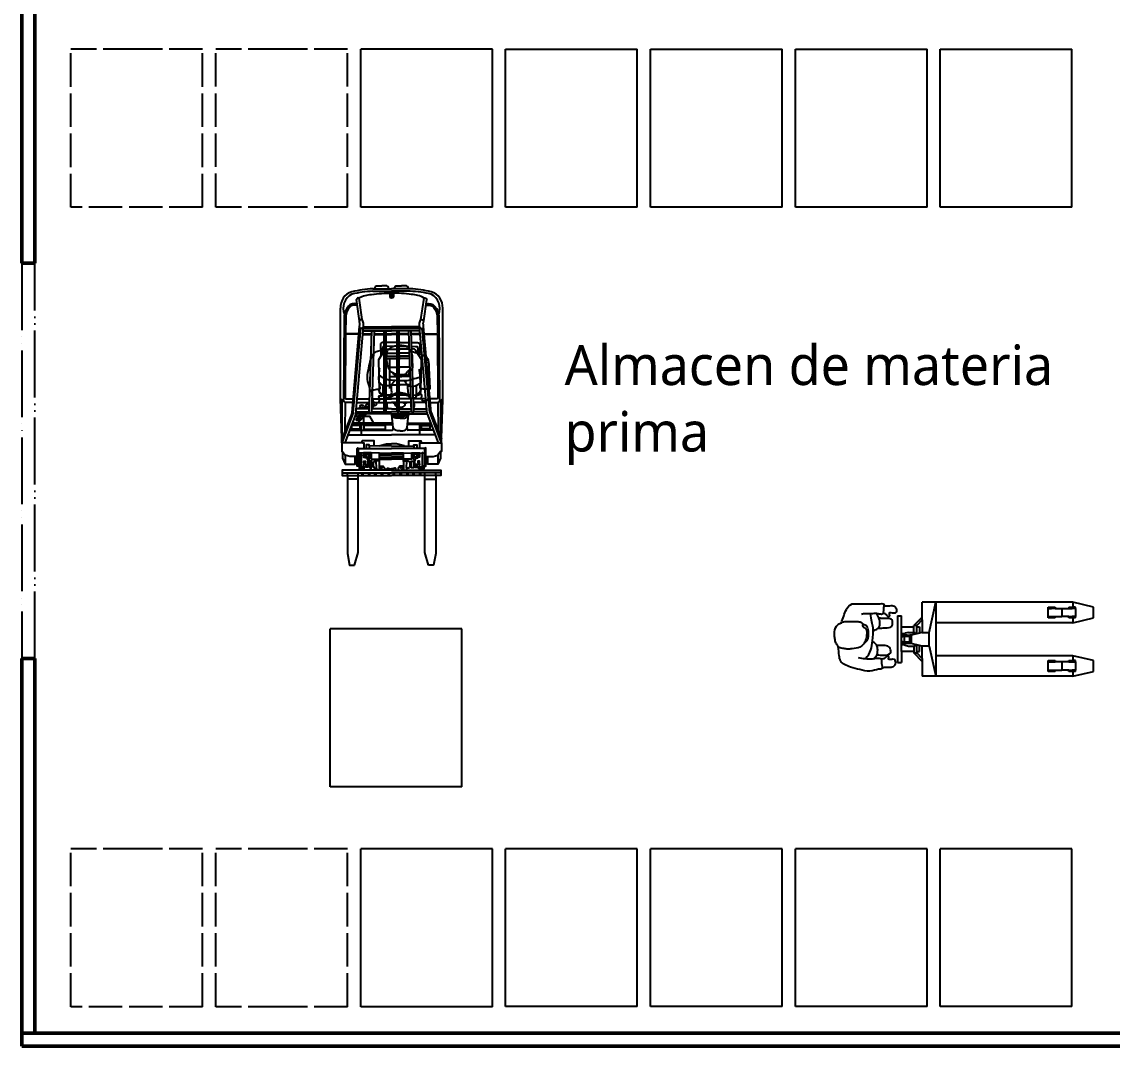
# Model space of a CAD drawing. Header units: millimetres. Extents: x 44692 to 333458, y -26854 to 14445.
# Drawn here: x 299404 to 307682, y -22556 to -14780 of the extents above; entities that cross this region are included whole.
import ezdxf

# ---------------------------------------------------------------- set-up
doc = ezdxf.new("R2010")
doc.units = ezdxf.units.MM
doc.header["$LTSCALE"] = 100
doc.linetypes.add('DASHEDX2', pattern=[3.048, 2.54, -0.508])
doc.linetypes.add('DIVIDEX2', pattern=[6.604, 5.08, -0.508, 0, -0.508, 0, -0.508])
for name, color, linetype in [('Area proceso', 90, 'DASHEDX2'), ('Mesas-estantes', 230, 'Continuous'), ('Personal', 171, 'Continuous'), ('Puertas', 43, 'DIVIDEX2'), ('rotulo', 211, 'Continuous'), ('Transporte semielaborado', 30, 'Continuous')]:
    doc.layers.add(name, color=color, linetype=linetype)
doc.layers.add('Paredes', color=7, linetype='Continuous', lineweight=50)
doc.styles.add('OpenSans', font='OpenSans-Regular.ttf')

# ---------------------------------------------------------------- blocks, each defined once
blk = doc.blocks.new('pa17-16')
for points, knots in [([(5.62, 2.5537), (5.6188, 2.5427), (5.6154, 2.5253), (5.6223, 2.4901), (5.6346, 2.4293), (5.661, 2.4064), (5.685, 2.3908), (5.7322, 2.3832), (5.7723, 2.3842), (5.7881, 2.3969), (5.8018, 2.4268), (5.8146, 2.4162), (5.8324, 2.4305), (5.8382, 2.4568), (5.8318, 2.5038), (5.8344, 2.5615), (5.8137, 2.5937), (5.7944, 2.6284), (5.7307, 2.6388), (5.7037, 2.6296), (5.6679, 2.626), (5.6442, 2.6055), (5.6228, 2.5961), (5.6214, 2.5667), (5.62, 2.5537)], [0, 0, 0, 0, 0.297584, 0.631064, 1.068635, 1.39533, 1.69617, 2.097861, 2.458938, 2.716293, 3.010442, 3.199165, 3.447293, 3.731671, 4.119196, 4.541864, 4.881702, 5.22714, 5.673063, 5.989311, 6.327668, 6.644571, 6.906626, 7.259736, 7.259736, 7.259736, 7.259736]), ([(5.5575, 2.4391), (5.5549, 2.4218), (5.5525, 2.3852), (5.5491, 2.3329), (5.5712, 2.2599), (5.5431, 2.2589), (5.5029, 2.2526), (5.4793, 2.2435), (5.4785, 2.2813), (5.4499, 2.3438), (5.4658, 2.4235), (5.4776, 2.5033), (5.5116, 2.5798), (5.5552, 2.585), (5.608, 2.5962), (5.6336, 2.6001)], [0, 0, 0, 0, 0.404899, 0.829805, 1.276298, 1.516647, 1.885942, 2.122553, 2.418487, 2.881882, 3.382407, 3.897515, 4.613825, 5.020942, 5.393355, 5.393355, 5.393355, 5.393355]), ([(5.8196, 2.5846), (5.837, 2.5819), (5.8817, 2.5675), (5.9755, 2.5418), (5.972, 2.4609), (5.9791, 2.3926), (5.9812, 2.315), (5.9891, 2.2612), (5.9692, 2.2664), (5.9401, 2.2663), (5.9063, 2.2668), (5.9005, 2.2811), (5.909, 2.3184), (5.9007, 2.3606), (5.9019, 2.4011), (5.8964, 2.4238), (5.8933, 2.4348)], [6.682038, 6.682038, 6.682038, 6.682038, 7.076266, 7.806153, 8.304227, 8.77662, 9.284333, 9.649979, 9.844608, 10.160206, 10.472731, 10.661147, 10.998544, 11.371438, 11.724832, 12.051545, 12.051545, 12.051545, 12.051545]), ([(5.5522, 2.3809), (5.573, 2.3653), (5.6222, 2.3398), (5.6924, 2.3383), (5.7952, 2.3323), (5.8376, 2.352), (5.881, 2.3613), (5.9019, 2.366)], [0, 0, 0, 0, 0.49262, 0.970296, 1.525877, 1.91054, 2.357805, 2.357805, 2.357805, 2.357805]), ([(5.6724, 2.3994), (5.675, 2.3947), (5.6837, 2.383), (5.7041, 2.3718), (5.7348, 2.3697), (5.774, 2.3728), (5.8085, 2.3874), (5.8116, 2.4015), (5.8144, 2.4199)], [0.121052, 0.121052, 0.121052, 0.121052, 0.297289, 0.584433, 0.895396, 1.26174, 1.600834, 1.760925, 1.760925, 1.760925, 1.760925]), ([(5.5552, 2.3206), (5.5597, 2.3147), (5.5706, 2.3043), (5.5892, 2.2916), (5.6248, 2.2913), (5.6613, 2.2967), (5.6731, 2.3154), (5.6858, 2.3299), (5.6912, 2.3378)], [0, 0, 0, 0, 0.262594, 0.520609, 0.853848, 1.185107, 1.43842, 1.738028, 1.738028, 1.738028, 1.738028]), ([(5.5867, 2.2952), (5.5866, 2.2877), (5.5872, 2.2667), (5.5883, 2.1873), (5.6353, 2.19), (5.6673, 2.2128), (5.6606, 2.2618), (5.6599, 2.2881), (5.6606, 2.3008)], [0.078483, 0.078483, 0.078483, 0.078483, 0.321516, 0.797556, 1.122606, 1.448668, 1.830958, 2.166281, 2.166281, 2.166281, 2.166281]), ([(5.7713, 2.3359), (5.7736, 2.3305), (5.7786, 2.3203), (5.7954, 2.2951), (5.8154, 2.2848), (5.8612, 2.2906), (5.8838, 2.3057), (5.8988, 2.3117), (5.9058, 2.3148)], [0, 0, 0, 0, 0.233477, 0.532145, 0.79329, 1.163492, 1.458071, 1.725911, 1.725911, 1.725911, 1.725911]), ([(5.7943, 2.2992), (5.7951, 2.2858), (5.7984, 2.2614), (5.8038, 2.2002), (5.8255, 2.1869), (5.8672, 2.191), (5.8755, 2.2117), (5.8718, 2.2605), (5.8715, 2.286), (5.871, 2.2978)], [0, 0, 0, 0, 0.353805, 0.775896, 1.041599, 1.377968, 1.615337, 2.001902, 2.313716, 2.313716, 2.313716, 2.313716]), ([(5.4915, 2.2484), (5.4936, 2.2374), (5.4981, 2.215), (5.4968, 2.1806), (5.512, 2.1445), (5.5569, 2.147), (5.5634, 2.1681), (5.5498, 2.2128), (5.5753, 2.1995), (5.5912, 2.209), (5.5741, 2.2257), (5.5617, 2.2339), (5.5559, 2.2515), (5.5556, 2.26)], [0, 0, 0, 0, 0.324329, 0.654038, 0.980089, 1.31306, 1.562526, 1.890179, 2.123217, 2.319335, 2.559559, 2.78492, 3.066636, 3.066636, 3.066636, 3.066636]), ([(5.9713, 2.2652), (5.9703, 2.2553), (5.9686, 2.234), (5.9786, 2.2017), (5.9668, 2.1644), (5.9218, 2.1628), (5.9134, 2.1832), (5.9229, 2.229), (5.8988, 2.2135), (5.882, 2.2215), (5.8976, 2.2397), (5.908, 2.248), (5.912, 2.2618), (5.9127, 2.2683)], [0.038839, 0.038839, 0.038839, 0.038839, 0.324329, 0.654038, 0.980089, 1.31306, 1.562526, 1.890179, 2.123217, 2.319335, 2.559559, 2.78492, 2.989829, 2.989829, 2.989829, 2.989829])]:
    blk.add_open_spline(points, degree=3, knots=knots)

msp = doc.modelspace()

# ---------------------------------------------------------------- linework, layer by layer
at = {"layer": 'Area proceso'}
for p, q in [((300277.05, -14988.247), (299777.05, -14988.247)), ((299777.05, -16186.87), (299777.05, -14988.247)), ((300777.05, -14988.247), (300277.05, -14988.247)), ((300777.05, -16186.87), (300777.05, -14988.247)), ((301377.049, -14987.91), (300877.049, -14987.91)), ((300877.049, -16186.533), (300877.049, -14987.91)), ((301877.049, -14987.91), (301377.049, -14987.91)), ((301877.049, -16186.533), (301877.049, -14987.91)), ((300777.05, -16186.87), (299777.05, -16186.87)), ((301377.049, -16186.533), (300877.049, -16186.533)), ((301877.049, -16186.533), (301377.049, -16186.533)), ((300277.05, -21057.643), (299777.05, -21057.643)), ((299777.05, -22256.266), (299777.05, -21057.643)), ((300777.05, -21057.643), (300277.05, -21057.643)), ((300777.05, -22256.266), (300777.05, -21057.643)), ((301377.049, -21057.306), (300877.049, -21057.306)), ((300877.049, -22255.929), (300877.049, -21057.306)), ((301877.049, -21057.306), (301377.049, -21057.306)), ((301877.049, -22255.929), (301877.049, -21057.306)), ((300777.05, -22256.266), (299777.05, -22256.266)), ((301377.049, -22255.929), (300877.049, -22255.929)), ((301877.049, -22255.929), (301377.049, -22255.929))]:
    msp.add_line(p, q, dxfattribs=at)
at = {"layer": 'Mesas-estantes'}
for p, q in [((302477.049, -14987.91), (301977.049, -14987.91)), ((301977.049, -16186.533), (301977.049, -14987.91)), ((302977.049, -14987.91), (302477.049, -14987.91)), ((302977.049, -16186.533), (302977.049, -14987.91)), ((303077.049, -16186.196), (303077.049, -14987.573)), ((303077.049, -14987.573), (304077.049, -14987.573)), ((304077.049, -16186.196), (304077.049, -14987.573)), ((304177.049, -16186.196), (304177.049, -14987.573)), ((304177.049, -14987.573), (305177.049, -14987.573)), ((305177.049, -16186.196), (305177.049, -14987.573)), ((305277.049, -16186.196), (305277.049, -14987.573)), ((305277.049, -14987.573), (306277.049, -14987.573)), ((306277.049, -16186.196), (306277.049, -14987.573)), ((306377.049, -16186.196), (306377.049, -14987.573)), ((306377.049, -14987.573), (307377.049, -14987.573)), ((307377.049, -16186.196), (307377.049, -14987.573)), ((302977.049, -16186.533), (301977.049, -16186.533)), ((303577.049, -16186.196), (303077.049, -16186.196)), ((304077.049, -16186.196), (303577.049, -16186.196)), ((304677.049, -16186.196), (304177.049, -16186.196)), ((305177.049, -16186.196), (304677.049, -16186.196)), ((305777.049, -16186.196), (305277.049, -16186.196)), ((306277.049, -16186.196), (305777.049, -16186.196)), ((306877.049, -16186.196), (306377.049, -16186.196)), ((307377.049, -16186.196), (306877.049, -16186.196)), ((302245.264, -19388.852), (301745.264, -19388.852)), ((301745.264, -20587.475), (301745.264, -19388.852)), ((302745.264, -19388.852), (302245.264, -19388.852)), ((302745.264, -20587.475), (302745.264, -19388.852)), ((302745.264, -20587.475), (301745.264, -20587.475)), ((302477.049, -21057.306), (301977.049, -21057.306)), ((301977.049, -22255.929), (301977.049, -21057.306)), ((302977.049, -21057.306), (302477.049, -21057.306)), ((302977.049, -22255.929), (302977.049, -21057.306)), ((303577.049, -21056.969), (303077.049, -21056.969)), ((303077.049, -22255.591), (303077.049, -21056.969)), ((304077.049, -21056.969), (303577.049, -21056.969)), ((304077.049, -22255.591), (304077.049, -21056.969)), ((304677.049, -21056.969), (304177.049, -21056.969)), ((304177.049, -22255.591), (304177.049, -21056.969)), ((305177.049, -21056.969), (304677.049, -21056.969)), ((305177.049, -22255.591), (305177.049, -21056.969)), ((305777.049, -21056.969), (305277.049, -21056.969)), ((305277.049, -22255.591), (305277.049, -21056.969)), ((306277.049, -21056.969), (305777.049, -21056.969)), ((306277.049, -22255.591), (306277.049, -21056.969)), ((306877.049, -21056.969), (306377.049, -21056.969)), ((306377.049, -22255.591), (306377.049, -21056.969)), ((307377.049, -21056.969), (306877.049, -21056.969)), ((307377.049, -22255.591), (307377.049, -21056.969)), ((302477.049, -22255.929), (301977.049, -22255.929)), ((302977.049, -22255.929), (302477.049, -22255.929)), ((303577.049, -22255.591), (303077.049, -22255.591)), ((304077.049, -22255.591), (303577.049, -22255.591)), ((304677.049, -22255.591), (304177.049, -22255.591)), ((305177.049, -22255.591), (304677.049, -22255.591)), ((305777.049, -22255.591), (305277.049, -22255.591)), ((306277.049, -22255.591), (305777.049, -22255.591)), ((306877.049, -22255.591), (306377.049, -22255.591)), ((307377.049, -22255.591), (306877.049, -22255.591))]:
    msp.add_line(p, q, dxfattribs=at)
at = {"layer": 'Paredes', "color": 0}
for p, q in [((299404.397, -16058.683), (299404.397, -6316.242)), ((299404.397, -16058.683), (299404.397, -16158.683)), ((302270.294, -22455.929), (302370.294, -22455.929)), ((299404.397, -22555.929), (308555.174, -22555.929))]:
    msp.add_line(p, q, dxfattribs=at)
at = {"layer": 'Paredes'}
for p, q in [((299504.397, -13771.147), (299504.397, -16613.147)), ((299504.397, -16158.683), (299504.397, -13917.005)), ((299404.397, -16158.683), (299404.397, -16613.147)), ((299504.397, -16613.147), (299504.397, -16158.683)), ((299404.397, -16613.147), (299504.397, -16613.147)), ((299404.397, -20807.306), (299404.397, -19613.147)), ((299404.397, -19613.147), (299504.397, -19613.147)), ((299504.397, -20807.306), (299504.397, -19613.147)), ((299404.397, -20807.306), (299404.397, -22555.929)), ((299504.397, -22455.929), (299504.397, -20807.306)), ((299404.397, -22455.929), (302270.294, -22455.929)), ((302370.294, -22455.929), (308355.174, -22455.929))]:
    msp.add_line(p, q, dxfattribs=at)
at = {"layer": 'Puertas'}
for p, q in [((299404.397, -16613.147), (299404.397, -19613.147)), ((299504.397, -19613.147), (299504.397, -16613.147))]:
    msp.add_line(p, q, dxfattribs=at)
at = {"layer": 'Transporte semielaborado'}
for p, q in [((302069.805, -16806.564), (302211.33, -16806.564)), ((302069.805, -16824.844), (302211.33, -16824.844)), ((302352.854, -16806.564), (302211.33, -16806.564)), ((302352.854, -16824.844), (302211.33, -16824.844)), ((301822.684, -17649.696), (301822.684, -16954.193)), ((302599.975, -17649.696), (302599.975, -16954.193)), ((301911.71, -17746.049), (301968.361, -17091.741)), ((301941.005, -17756.391), (301998.326, -17094.335)), ((301995.691, -17124.771), (302211.33, -17124.771)), ((301998.326, -17094.335), (302211.33, -17094.335)), ((302040.962, -17745.548), (302061.352, -17124.771)), ((302060.537, -17745.548), (302080.928, -17124.771)), ((302424.333, -17094.335), (302211.33, -17094.335)), ((302426.968, -17124.771), (302211.33, -17124.771)), ((302362.122, -17745.548), (302341.731, -17124.771)), ((302381.698, -17745.548), (302361.307, -17124.771)), ((302481.654, -17756.391), (302424.333, -17094.335)), ((302510.949, -17746.049), (302454.299, -17091.741)), ((301833.163, -17940.726), (301822.684, -17642.847)), ((301977.48, -17718.578), (301984.602, -17708.647)), ((302015.922, -17718.578), (302025.291, -17705.515)), ((302061.527, -17715.43), (302085.709, -17690.483)), ((302220.094, -17669.108), (302241.632, -17680.92)), ((302238.87, -17669.108), (302247.552, -17674.062)), ((302271.556, -17718.578), (302271.556, -17708.329)), ((302281.178, -17718.578), (302281.178, -17708.307)), ((302313.863, -17669.108), (302305.182, -17674.062)), ((302332.64, -17669.108), (302311.102, -17680.92)), ((302589.496, -17940.726), (302599.975, -17649.696)), ((301930.413, -17784.206), (301950.361, -17756.391)), ((302075.57, -17756.391), (301941.005, -17756.391)), ((301950.589, -17809.674), (301988.803, -17756.391)), ((301966.195, -17813.777), (302021.822, -17756.391)), ((302205.644, -17756.391), (302071.08, -17756.391)), ((302223.825, -17860.621), (302213.598, -17763.213)), ((302271.556, -17770.359), (302271.556, -17756.391)), ((302281.178, -17770.349), (302281.178, -17756.391)), ((302328.909, -17860.621), (302339.135, -17763.213)), ((302347.089, -17756.391), (302481.654, -17756.391)), ((301893.265, -17879.71), (302216.25, -17879.71)), ((302220.167, -17825.778), (301914.243, -17825.778)), ((301940.123, -17802.167), (301950.589, -17809.674)), ((301956.947, -17804.813), (301966.195, -17813.777)), ((301984.217, -17835.985), (302221.238, -17835.985)), ((302425.871, -17835.985), (302331.495, -17835.985)), ((302332.567, -17825.778), (302508.417, -17825.778)), ((302529.395, -17879.71), (302336.484, -17879.71)), ((301833.163, -17975.034), (301833.163, -17940.726)), ((302589.496, -17975.034), (302589.496, -17940.726)), ((306343.765, -19185.807), (306239.751, -19185.807)), ((306239.751, -19298.596), (306239.751, -19185.807)), ((306291.758, -19414.638), (306343.765, -19185.807)), ((307383.905, -19185.807), (306343.765, -19185.807)), ((306343.765, -19185.807), (306343.765, -19341.828)), ((307383.905, -19185.807), (307383.905, -19222.212)), ((307539.927, -19222.212), (307383.905, -19185.807)), ((307196.68, -19222.212), (307221.663, -19222.212)), ((307196.68, -19232.613), (307196.68, -19222.212)), ((307196.68, -19295.021), (307196.68, -19232.613)), ((307196.68, -19232.613), (307221.663, -19232.613)), ((307221.663, -19222.212), (307221.663, -19232.613)), ((307221.663, -19222.212), (307248.687, -19222.212)), ((307248.687, -19232.613), (307221.663, -19232.613)), ((307248.687, -19222.212), (307248.687, -19232.613)), ((307248.687, -19232.613), (307300.694, -19232.613)), ((307300.694, -19232.613), (307300.694, -19295.021)), ((307300.694, -19232.613), (307352.701, -19232.613)), ((307352.701, -19222.212), (307352.701, -19232.613)), ((307352.701, -19222.212), (307379.725, -19222.212)), ((307352.701, -19232.613), (307379.725, -19232.613)), ((307379.725, -19232.613), (307379.725, -19222.212)), ((307379.725, -19222.212), (307383.905, -19222.212)), ((307404.708, -19232.613), (307379.725, -19232.613)), ((307404.708, -19222.212), (307383.905, -19222.212)), ((307404.708, -19232.613), (307404.708, -19222.212)), ((307404.708, -19232.613), (307404.708, -19295.021)), ((307539.927, -19305.423), (307539.927, -19222.212)), ((306052.525, -19289.821), (306083.73, -19289.821)), ((306052.525, -19289.821), (306052.525, -19643.469)), ((306083.73, -19373.032), (306083.73, -19289.821)), ((306239.751, -19298.596), (306177.342, -19362.631)), ((306177.342, -19373.032), (306177.342, -19362.631)), ((306198.145, -19362.631), (306177.342, -19362.631)), ((306239.751, -19319.941), (306198.145, -19362.631)), ((306198.145, -19373.032), (306198.145, -19362.631)), ((306239.751, -19319.941), (306239.751, -19298.596)), ((306239.751, -19319.941), (306239.751, -19414.638)), ((306343.765, -19341.828), (306343.765, -19591.462)), ((307383.905, -19341.828), (306343.765, -19341.828)), ((307196.68, -19305.423), (307196.68, -19295.021)), ((307196.68, -19295.021), (307221.663, -19295.021)), ((307221.663, -19305.423), (307196.68, -19305.423)), ((307221.663, -19305.423), (307221.663, -19295.021)), ((307221.663, -19295.021), (307248.687, -19295.021)), ((307248.687, -19305.423), (307221.663, -19305.423)), ((307248.687, -19305.423), (307248.687, -19295.021)), ((307248.687, -19295.021), (307300.694, -19295.021)), ((307352.701, -19295.021), (307300.694, -19295.021)), ((307352.701, -19295.021), (307379.725, -19295.021)), ((307352.701, -19305.423), (307352.701, -19295.021)), ((307379.725, -19305.423), (307352.701, -19305.423)), ((307379.725, -19305.423), (307379.725, -19295.021)), ((307404.708, -19295.021), (307379.725, -19295.021)), ((307383.905, -19305.423), (307379.725, -19305.423)), ((307383.905, -19341.828), (307539.927, -19305.423)), ((307383.905, -19305.423), (307383.905, -19341.828)), ((307404.708, -19305.423), (307383.905, -19305.423)), ((307404.708, -19305.423), (307404.708, -19295.021)), ((306083.73, -19425.039), (306083.73, -19373.032)), ((306083.73, -19373.032), (306177.342, -19373.032)), ((306083.73, -19435.44), (306083.73, -19425.039)), ((306106.299, -19425.039), (306083.73, -19425.039)), ((306095.898, -19435.44), (306083.73, -19435.44)), ((306083.73, -19445.842), (306083.73, -19435.44)), ((306083.73, -19445.842), (306091.559, -19449.085)), ((306083.73, -19451.043), (306083.73, -19445.842)), ((306091.559, -19449.085), (306083.73, -19451.043)), ((306083.73, -19482.247), (306083.73, -19451.043)), ((306104.532, -19445.842), (306091.559, -19449.085)), ((306106.299, -19425.039), (306095.898, -19435.44)), ((306125.335, -19435.44), (306095.898, -19435.44)), ((306104.532, -19487.447), (306104.532, -19445.842)), ((306125.335, -19445.842), (306104.532, -19445.842)), ((306109.733, -19421.605), (306106.299, -19425.039)), ((306135.737, -19414.638), (306109.733, -19421.605)), ((306125.335, -19435.44), (306125.335, -19445.842)), ((306125.335, -19435.44), (306146.138, -19435.44)), ((306146.138, -19445.842), (306125.335, -19445.842)), ((306135.737, -19414.638), (306177.342, -19414.638)), ((306146.138, -19435.44), (306146.138, -19445.842)), ((306156.539, -19435.44), (306146.138, -19435.44)), ((306146.138, -19487.447), (306146.138, -19445.842)), ((306146.138, -19445.842), (306156.539, -19445.842)), ((306187.744, -19427.224), (306156.539, -19434.777)), ((306156.539, -19434.777), (306156.539, -19435.44)), ((306156.539, -19435.44), (306156.539, -19445.842)), ((306156.539, -19445.842), (306156.539, -19487.447)), ((306177.342, -19414.638), (306177.342, -19373.032)), ((306177.342, -19414.638), (306187.744, -19414.638)), ((306187.744, -19414.638), (306187.744, -19427.224)), ((306198.145, -19424.707), (306187.744, -19427.224)), ((306198.145, -19424.707), (306198.145, -19373.032)), ((306198.145, -19373.032), (306218.948, -19373.032)), ((306218.948, -19419.672), (306198.145, -19424.707)), ((306218.948, -19373.032), (306218.948, -19419.672)), ((306239.751, -19414.638), (306218.948, -19419.672)), ((306239.751, -19414.638), (306291.758, -19414.638)), ((306291.758, -19518.652), (306291.758, -19414.638)), ((306083.73, -19482.247), (306091.559, -19484.204)), ((306083.73, -19487.447), (306083.73, -19482.247)), ((306091.559, -19484.204), (306083.73, -19487.447)), ((306083.73, -19497.849), (306083.73, -19487.447)), ((306095.898, -19497.849), (306083.73, -19497.849)), ((306083.73, -19508.25), (306083.73, -19497.849)), ((306083.73, -19560.257), (306083.73, -19508.25)), ((306106.299, -19508.25), (306083.73, -19508.25)), ((306091.559, -19484.204), (306104.532, -19487.447)), ((306095.898, -19497.849), (306106.299, -19508.25)), ((306125.335, -19497.849), (306095.898, -19497.849)), ((306104.532, -19487.447), (306125.335, -19487.447)), ((306106.299, -19508.25), (306109.733, -19511.684)), ((306109.733, -19511.684), (306135.737, -19518.652)), ((306125.335, -19487.447), (306125.335, -19497.849)), ((306125.335, -19487.447), (306146.138, -19487.447)), ((306146.138, -19497.849), (306125.335, -19497.849)), ((306135.737, -19518.652), (306177.342, -19518.652)), ((306146.138, -19487.447), (306146.138, -19497.849)), ((306146.138, -19487.447), (306156.539, -19487.447)), ((306156.539, -19497.849), (306146.138, -19497.849)), ((306156.539, -19487.447), (306156.539, -19497.849)), ((306156.539, -19497.849), (306156.539, -19498.513)), ((306187.744, -19506.065), (306156.539, -19498.513)), ((306177.342, -19518.652), (306177.342, -19560.257)), ((306187.744, -19518.652), (306177.342, -19518.652)), ((306187.744, -19506.065), (306187.744, -19518.652)), ((306198.145, -19508.582), (306187.744, -19506.065)), ((306198.145, -19560.257), (306198.145, -19508.582)), ((306218.948, -19513.617), (306198.145, -19508.582)), ((306218.948, -19560.257), (306218.948, -19513.617)), ((306239.751, -19518.652), (306218.948, -19513.617)), ((306291.758, -19518.652), (306239.751, -19518.652)), ((306239.751, -19613.349), (306239.751, -19518.652)), ((306291.758, -19518.652), (306343.765, -19747.483)), ((306177.342, -19560.257), (306083.73, -19560.257)), ((306083.73, -19560.257), (306083.73, -19643.469)), ((306177.342, -19560.257), (306177.342, -19570.659)), ((306239.751, -19634.694), (306177.342, -19570.659)), ((306177.342, -19570.659), (306198.145, -19570.659)), ((306198.145, -19570.659), (306198.145, -19560.257)), ((306198.145, -19560.257), (306218.948, -19560.257)), ((306239.751, -19613.349), (306198.145, -19570.659)), ((306239.751, -19613.349), (306239.751, -19634.694)), ((307383.905, -19591.462), (306343.765, -19591.462)), ((306343.765, -19591.462), (306343.765, -19747.483)), ((307539.927, -19627.866), (307383.905, -19591.462)), ((307383.905, -19591.462), (307383.905, -19627.866)), ((306052.525, -19643.469), (306083.73, -19643.469)), ((306239.751, -19634.694), (306239.751, -19747.483)), ((307196.68, -19627.866), (307221.663, -19627.866)), ((307196.68, -19638.268), (307196.68, -19627.866)), ((307196.68, -19700.676), (307196.68, -19638.268)), ((307196.68, -19638.268), (307221.663, -19638.268)), ((307196.68, -19711.078), (307196.68, -19700.676)), ((307196.68, -19700.676), (307221.663, -19700.676)), ((307221.663, -19627.866), (307221.663, -19638.268)), ((307221.663, -19627.866), (307248.687, -19627.866)), ((307221.663, -19638.268), (307248.687, -19638.268)), ((307221.663, -19711.078), (307221.663, -19700.676)), ((307221.663, -19700.676), (307248.687, -19700.676)), ((307248.687, -19627.866), (307248.687, -19638.268)), ((307300.694, -19638.268), (307248.687, -19638.268)), ((307248.687, -19711.078), (307248.687, -19700.676)), ((307248.687, -19700.676), (307300.694, -19700.676)), ((307300.694, -19638.268), (307300.694, -19700.676)), ((307352.701, -19638.268), (307300.694, -19638.268)), ((307352.701, -19700.676), (307300.694, -19700.676)), ((307352.701, -19638.268), (307352.701, -19627.866)), ((307352.701, -19627.866), (307379.725, -19627.866)), ((307352.701, -19638.268), (307379.725, -19638.268)), ((307352.701, -19711.078), (307352.701, -19700.676)), ((307352.701, -19700.676), (307379.725, -19700.676)), ((307379.725, -19638.268), (307379.725, -19627.866)), ((307379.725, -19627.866), (307383.905, -19627.866)), ((307379.725, -19638.268), (307404.708, -19638.268)), ((307379.725, -19711.078), (307379.725, -19700.676)), ((307404.708, -19700.676), (307379.725, -19700.676)), ((307404.708, -19627.866), (307383.905, -19627.866)), ((307404.708, -19638.268), (307404.708, -19627.866)), ((307404.708, -19638.268), (307404.708, -19700.676)), ((307404.708, -19711.078), (307404.708, -19700.676)), ((307539.927, -19711.078), (307539.927, -19627.866)), ((306343.765, -19747.483), (306239.751, -19747.483)), ((307383.905, -19747.483), (306343.765, -19747.483)), ((307221.663, -19711.078), (307196.68, -19711.078)), ((307248.687, -19711.078), (307221.663, -19711.078)), ((307379.725, -19711.078), (307352.701, -19711.078)), ((307383.905, -19711.078), (307379.725, -19711.078)), ((307404.708, -19711.078), (307383.905, -19711.078)), ((307383.905, -19711.078), (307383.905, -19747.483)), ((307383.905, -19747.483), (307539.927, -19711.078))]:
    msp.add_line(p, q, dxfattribs=at)
for points in [[(302084.577, -16806.564, -0.53388347), (302106.923, -16784.581), (302136.466, -16784.581)], [(302188.356, -16806.564, 0.53388347), (302166.009, -16784.581), (302136.466, -16784.581)], [(302234.303, -16806.564, -0.53388347), (302256.65, -16784.581), (302286.193, -16784.581)], [(302338.082, -16806.564, 0.53388347), (302315.736, -16784.581), (302286.193, -16784.581)], [(301964.755, -16876.545, 0.47269039), (301944.151, -16887.5, -10.01751162)], [(301964.755, -16876.545, -0.12839317), (302059.737, -16849.722, -0.03951474), (302211.33, -16838.367, 1.63814812)], [(301998.326, -17094.335, 0.17440303), (301987.908, -17039.888), (301964.755, -16876.545)], [(302211.33, -16846.581), (302197.215, -16846.811), (302197.215, -16869.264, 0.23093741), (302197.215, -16869.264, -1.42736887)], [(302211.33, -16846.581), (302197.215, -16846.811), (302197.215, -16869.264, 0.23093741), (302197.215, -16869.264, -1.42736887)], [(302197.215, -16869.264, 0.43681901), (302225.445, -16869.264, 1.02862833)], [(302225.445, -16869.264, -0.43681901), (302197.215, -16869.264, -1.02862833)], [(302457.905, -16876.545, 0.12839317), (302362.923, -16849.722, 0.03951474), (302211.33, -16838.367, -1.63814812)], [(302211.33, -16846.581), (302225.445, -16846.811), (302225.445, -16869.264, -0.23093741), (302225.445, -16869.264, 1.42736887)], [(302211.33, -16846.581), (302225.445, -16846.811), (302225.445, -16869.264, -0.23093741), (302225.445, -16869.264, 1.42736887)], [(302424.333, -17094.335, -0.17440303), (302434.752, -17039.888), (302457.905, -16876.545)], [(302457.905, -16876.545, -0.47269039), (302478.509, -16887.5, 10.01751162)], [(301948.711, -16919.672, 0.29174969), (301884.389, -16938.267, 0.17249408), (301851.097, -17016.128), (301846.232, -17659.963)], [(301950.716, -16933.82, 0.32531595), (301893.79, -16946.736, 0.17208371), (301863.745, -17016.58), (301862.762, -17146.675)], [(301968.615, -17089.654, 0.10368536), (301967.146, -17049.73), (301944.151, -16887.5)], [(302454.044, -17089.654, -0.10368536), (302455.513, -17049.73), (302478.509, -16887.5)], [(302471.943, -16933.82, -0.32531595), (302528.87, -16946.736, -0.17208371), (302558.914, -17016.58), (302559.897, -17146.675)], [(302473.948, -16919.672, -0.29174969), (302538.27, -16938.267, -0.17249408), (302571.562, -17016.128), (302576.427, -17659.963)], [(301987.908, -17039.888, 0.32735928), (301967.146, -17049.73, 0.32735928)], [(302434.752, -17039.888, -0.32735928), (302455.513, -17049.73, -0.32735928)], [(301998.326, -17094.335, -1.04694226), (301968.615, -17089.654, -0.11933666)], [(302424.333, -17094.335, 1.04694226), (302454.044, -17089.654, 0.11933666)], [(301862.722, -17152.045), (301859.117, -17629.049, 0.4164284), (301872.693, -17642.728), (301920.656, -17642.728)], [(302154.337, -17214.45), (302143.549, -17214.49, 0.40282858), (302126.742, -17230.814), (302131.272, -17316.372)], [(302364.249, -17214.323), (302409.185, -17214.49, -0.40282858), (302425.992, -17230.814), (302421.462, -17316.372)], [(302559.938, -17152.045), (302563.542, -17629.049, -0.4164284), (302549.966, -17642.728), (302502.004, -17642.728)], [(302154.337, -17613.331), (302149.335, -17613.546, -0.42792537), (302119.489, -17583.679), (302114.384, -17342.7), (302154.337, -17280.412)], [(302377.325, -17612.424), (302403.398, -17613.546, 0.42792537), (302433.245, -17583.679), (302438.349, -17342.7), (302397.659, -17279.261, 0.45596216), (302365.872, -17263.733)], [(302276.367, -17787.714), (302243.102, -17787.714, -0.24620148), (302223.141, -17777.251, -0.05199749), (302213.422, -17761.187, -0.05199749)], [(302276.367, -17787.714), (302309.632, -17787.714, 0.24620148), (302329.593, -17777.251, 0.05245036), (302339.381, -17761.039, 0.05245036)], [(302276.367, -17884.26), (302255.934, -17884.26, -0.29012804), (302223.853, -17860.896, -0.1084045)], [(302276.367, -17884.26), (302296.8, -17884.26, 0.29384742), (302328.909, -17860.621, 0.1084045)], [(302079.134, -17999.561), (302079.134, -17959.646), (301993.832, -17959.646, 1), (301993.832, -17975.034), (302000.195, -17975.034), (302000.195, -18018.526)], [(302343.525, -17999.561), (302343.525, -17959.646), (302428.827, -17959.646, -1), (302428.827, -17975.034), (302422.464, -17975.034), (302422.464, -18018.526)], [(301993.832, -17975.034), (301833.163, -17975.034), (301833.163, -18041.893), (301839.526, -18041.893), (301839.526, -18091.242), (301860.207, -18137.407), (301935.503, -18137.407), (301950.881, -18106.63), (301950.881, -18018.526, -1), (301959.565, -18018.526, -0.5747259)], [(302428.827, -17975.034), (302589.496, -17975.034), (302589.496, -18041.893), (302583.133, -18041.893), (302583.133, -18091.242), (302562.453, -18137.407), (302487.156, -18137.407), (302471.778, -18106.63), (302471.778, -18018.526, 1), (302463.094, -18018.526, 0.5747259)], [(302119.347, -18112.453), (302084.973, -18113.528, 0.30044439), (302075.958, -18119.896, 0.18821426), (302075.958, -18160.754, 0.04017204), (302079.899, -18168.863), (302097.168, -18168.863), (302097.168, -18183.055)], [(302303.312, -18112.453), (302337.687, -18113.528, -0.30044439), (302346.701, -18119.896, -0.18821426), (302346.701, -18160.754, -0.04017204), (302342.761, -18168.863), (302325.491, -18168.863), (302325.491, -18183.055)], [(302178.687, -18183.055), (302178.687, -18172.88, -0.66296492), (302186.387, -18168.42, 0.07469422), (302200.437, -18174.349), (302211.33, -18174.349)], [(302243.972, -18183.055), (302243.972, -18172.88, 0.66296492), (302236.272, -18168.42, -0.07469422), (302222.222, -18174.349), (302211.33, -18174.349)]]:
    msp.add_lwpolyline(points, format="xyb", dxfattribs=at)
for points in [[(301920.972, -17748.787), (301978.146, -17106.798)], [(301997.184, -17107.53), (302211.33, -17107.53)], [(302154.337, -17745.548), (302154.337, -17124.771)], [(302169.631, -17745.548), (302169.631, -17124.771)], [(302425.475, -17107.53), (302211.33, -17107.53)], [(302253.028, -17745.548), (302253.028, -17124.771)], [(302268.322, -17745.548), (302268.322, -17124.771)], [(302501.688, -17748.787), (302444.513, -17106.798)], [(301963.498, -17152.806), (301862.722, -17152.045)], [(301963.538, -17147.436), (301862.762, -17146.675)], [(301963.538, -17147.436), (301862.762, -17146.675)], [(301993.709, -17147.664), (302060.6, -17147.664)], [(301993.709, -17147.664), (302060.6, -17147.664)], [(301993.709, -17153.034), (302060.6, -17153.034)], [(302080.176, -17147.664), (302154.337, -17147.664)], [(302080.176, -17147.664), (302154.337, -17147.664)], [(302080.176, -17153.034), (302154.337, -17153.034)], [(302169.631, -17147.664), (302211.33, -17147.664)], [(302169.631, -17147.664), (302211.33, -17147.664)], [(302169.631, -17153.034), (302211.33, -17153.034)], [(302253.028, -17214.082), (302169.631, -17214.393)], [(302253.028, -17147.664), (302211.33, -17147.664)], [(302253.028, -17147.664), (302211.33, -17147.664)], [(302253.028, -17153.034), (302211.33, -17153.034)], [(302342.483, -17147.664), (302268.322, -17147.664)], [(302342.483, -17147.664), (302268.322, -17147.664)], [(302342.483, -17153.034), (302268.322, -17153.034)], [(302276.367, -17213.995), (302268.322, -17214.025)], [(302276.367, -17213.995), (302344.671, -17214.25)], [(302428.95, -17147.664), (302362.059, -17147.664)], [(302428.95, -17147.664), (302362.059, -17147.664)], [(302428.95, -17153.034), (302362.059, -17153.034)], [(302459.121, -17147.436), (302559.897, -17146.675)], [(302459.121, -17147.436), (302559.897, -17146.675)], [(302459.161, -17152.806), (302559.938, -17152.045)], [(302154.337, -17244.112), (302147.997, -17244.664), (302142.56, -17258.514), (302144.67, -17295.484)], [(302253.028, -17241.816), (302169.631, -17243.471)], [(302169.631, -17263.733), (302253.028, -17263.733)], [(302169.631, -17294.039), (302253.028, -17294.039)], [(302276.367, -17241.353), (302268.322, -17241.512)], [(302268.322, -17263.733), (302276.367, -17263.733)], [(302268.322, -17294.039), (302276.367, -17294.039)], [(302276.367, -17241.353), (302345.606, -17242.727)], [(302346.296, -17263.733), (302276.367, -17263.733)], [(302347.291, -17294.039), (302276.367, -17294.039)], [(302365.194, -17243.115), (302393.367, -17243.675), (302404.736, -17244.664), (302410.174, -17258.514), (302408.064, -17295.484)], [(302169.631, -17317.103), (302253.028, -17317.103)], [(302169.631, -17334.428), (302253.028, -17334.428)], [(302199.071, -17563.207), (302199.071, -17344.441)], [(302268.322, -17317.103), (302276.367, -17317.103)], [(302268.322, -17334.428), (302276.367, -17334.428)], [(302348.049, -17317.103), (302276.367, -17317.103)], [(302348.618, -17334.428), (302276.367, -17334.428)], [(302199.071, -17400.984), (302253.028, -17400.984)], [(302268.322, -17400.984), (302276.367, -17400.984)], [(302350.804, -17400.984), (302276.367, -17400.984)], [(302197.485, -17536.287), (302253.028, -17536.287)], [(302199.071, -17471.245), (302253.028, -17471.245)], [(302268.322, -17471.245), (302276.367, -17471.245)], [(302268.322, -17536.287), (302276.367, -17536.287)], [(302353.112, -17471.245), (302276.367, -17471.245)], [(302355.248, -17536.287), (302276.367, -17536.287)], [(302175.409, -17612.424), (302169.631, -17612.673)], [(302175.409, -17612.424), (302212.894, -17612.424)], [(302230.584, -17612.424), (302253.028, -17612.424)], [(302268.322, -17612.424), (302322.326, -17612.424)], [(302340.003, -17612.424), (302357.749, -17612.424)], [(301822.684, -17642.847), (301858.815, -17669.108)], [(301835.987, -17940.726), (301837.474, -17653.597)], [(301858.815, -17669.108), (301857.174, -17886.257)], [(301918.372, -17669.108), (301858.815, -17669.108)], [(301948.562, -17669.108), (302043.472, -17669.108)], [(301950.846, -17642.728), (302044.339, -17642.728)], [(301961.63, -17718.578), (301974.135, -17701.141)], [(302000.071, -17718.578), (302014.824, -17698.008)], [(302062.156, -17696.275), (302076.461, -17681.518)], [(302063.048, -17669.108), (302154.337, -17669.108)], [(302063.915, -17642.728), (302154.337, -17642.728)], [(302169.631, -17642.728), (302211.33, -17642.728)], [(302169.631, -17669.108), (302211.33, -17669.108)], [(302253.028, -17642.728), (302211.33, -17642.728)], [(302253.028, -17669.108), (302211.33, -17669.108)], [(302358.745, -17642.728), (302268.322, -17642.728)], [(302359.611, -17669.108), (302268.322, -17669.108)], [(302471.813, -17642.728), (302378.32, -17642.728)], [(302474.097, -17669.108), (302379.187, -17669.108)], [(302504.288, -17669.108), (302563.845, -17669.108)], [(302599.975, -17642.847), (302563.845, -17669.108)], [(302563.845, -17669.108), (302565.486, -17886.257)], [(302586.672, -17940.726), (302585.186, -17653.597)], [(301911.71, -17746.049), (301833.163, -17947.986)], [(301920.972, -17748.787), (301834.748, -17975.034)], [(301941.202, -17756.467), (301856.187, -17975.034)], [(301934.966, -17772.501), (301961.375, -17772.535)], [(301940.123, -17802.167), (301972.953, -17756.391)], [(301942.478, -17739.375), (302041.164, -17739.375)], [(302041.848, -17718.578), (301944.279, -17718.578)], [(301956.947, -17804.813), (302003.884, -17756.391)], [(301977.21, -17772.555), (301988.201, -17772.569)], [(302002.167, -17825.778), (302002.167, -17776.667)], [(302006.118, -17772.592), (302044.58, -17772.642), (302073.514, -17825.778)], [(302040.537, -17718.578), (302041.893, -17717.179)], [(302040.962, -17745.548), (302060.537, -17745.548)], [(302060.74, -17739.375), (302154.337, -17739.375)], [(302154.337, -17718.578), (302061.423, -17718.578)], [(302154.337, -17745.548), (302169.631, -17745.548)], [(302185.479, -17718.578), (302169.631, -17718.578)], [(302169.631, -17739.375), (302211.33, -17739.375)], [(302211.33, -17718.578), (302185.479, -17718.578)], [(302205.644, -17756.391), (302276.367, -17756.391)], [(302211.33, -17718.578), (302253.028, -17718.578)], [(302253.028, -17739.375), (302211.33, -17739.375)], [(302268.322, -17745.548), (302253.028, -17745.548)], [(302268.322, -17718.578), (302361.236, -17718.578)], [(302361.919, -17739.375), (302268.322, -17739.375)], [(302347.089, -17756.391), (302276.367, -17756.391)], [(302381.698, -17745.548), (302362.122, -17745.548)], [(302380.812, -17718.578), (302478.38, -17718.578)], [(302480.181, -17739.375), (302381.495, -17739.375)], [(302481.457, -17756.467), (302566.472, -17975.034)], [(302501.688, -17748.787), (302587.911, -17975.034)], [(302510.949, -17746.049), (302589.496, -17947.986)], [(301984.217, -17914.041), (301984.217, -17835.985), (301910.272, -17835.985)], [(302425.871, -17914.041), (302425.871, -17835.985), (302512.387, -17835.985)], [(301879.911, -17914.041), (302211.33, -17914.041)], [(302542.748, -17914.041), (302211.33, -17914.041)], [(301839.526, -18041.893), (301860.207, -18070.017)], [(302119.832, -18053.037), (301959.295, -18051.727), (301959.565, -18018.526), (302211.33, -18018.526)], [(302041.491, -17999.443), (302041.516, -17991.482), (302018.754, -17991.482), (302018.754, -18018.526)], [(302211.33, -17999.974), (302041.491, -17999.443), (302041.491, -18018.526)], [(302115.384, -17999.674), (302173.648, -17983.389), (302211.33, -17983.389)], [(302307.276, -17999.674), (302249.011, -17983.389), (302211.33, -17983.389)], [(302211.33, -17999.974), (302381.168, -17999.443), (302381.168, -18018.526)], [(302302.828, -18053.037), (302463.365, -18051.727), (302463.094, -18018.526), (302211.33, -18018.526)], [(302381.168, -17999.443), (302381.143, -17991.482), (302403.905, -17991.482), (302403.905, -18018.526)], [(302583.133, -18041.893), (302562.453, -18070.017)], [(301950.881, -18079.568), (301894.143, -18080.099), (301860.207, -18070.017), (301860.207, -18137.407)], [(301935.503, -18137.407), (301935.503, -18079.712)], [(301959.295, -18051.727), (301959.295, -18152.132), (301950.881, -18152.132), (301950.881, -18106.63)], [(302012.659, -18124.547), (302000.232, -18126.619), (302000.232, -18114.413), (302012.659, -18114.413), (302012.659, -18124.547)], [(302012.659, -18124.547), (302005.366, -18134.456), (302000.232, -18134.456), (302000.232, -18145.434), (302000.232, -18139.945), (302012.043, -18139.945), (302012.043, -18131.732)], [(302011.278, -18157.135), (302028.539, -18152.183), (302028.769, -18144.122), (302033.257, -18140.553), (302033.257, -18108.886), (302028.309, -18101.516), (302028.309, -18094.492), (302024.512, -18090.462), (302011.163, -18090.462), (302015.536, -18085.14)], [(302049.212, -18085.14), (302048.792, -18093.571), (302036.824, -18102.438), (302036.824, -18158.286), (302030.725, -18160.935), (302017.837, -18160.935), (302011.278, -18157.135)], [(302057.929, -18098.671), (302211.33, -18098.671)], [(302097.168, -18168.863), (302095.421, -18112.991)], [(302118.771, -18183.055), (302119.832, -18053.037), (302211.33, -18053.037)], [(302119.576, -18084.316), (302211.33, -18084.316)], [(302119.728, -18065.749), (302211.33, -18065.749)], [(302303.888, -18183.055), (302302.828, -18053.037), (302211.33, -18053.037)], [(302302.931, -18065.749), (302211.33, -18065.749)], [(302303.083, -18084.316), (302211.33, -18084.316)], [(302364.73, -18098.671), (302211.33, -18098.671)], [(302325.491, -18168.863), (302327.238, -18112.991)], [(302373.447, -18085.14), (302373.868, -18093.571), (302385.835, -18102.438), (302385.835, -18158.286), (302391.934, -18160.935), (302404.822, -18160.935), (302411.381, -18157.135)], [(302411.381, -18157.135), (302394.12, -18152.183), (302393.89, -18144.122), (302389.402, -18140.553), (302389.402, -18108.886), (302394.35, -18101.516), (302394.35, -18094.492), (302398.148, -18090.462), (302411.496, -18090.462), (302407.123, -18085.14)], [(302410, -18124.547), (302422.428, -18126.619), (302422.428, -18114.413), (302410, -18114.413), (302410, -18124.547)], [(302410, -18124.547), (302417.294, -18134.456), (302422.428, -18134.456), (302422.428, -18145.434), (302422.428, -18139.945), (302410.616, -18139.945), (302410.616, -18131.732)], [(302463.365, -18051.727), (302463.365, -18152.132), (302471.778, -18152.132), (302471.778, -18106.63)], [(302471.778, -18079.568), (302528.516, -18080.099), (302562.453, -18070.017), (302562.453, -18137.407)], [(302487.156, -18137.407), (302487.156, -18079.712)], [(302211.33, -18183.055), (301836.017, -18183.055), (301836.017, -18203.062), (302211.33, -18203.062)], [(301836.017, -18203.062), (301836.017, -18223.758), (302211.33, -18223.758)], [(301876.263, -18223.758), (301876.263, -18203.062)], [(301957.612, -18223.758), (301957.612, -18203.062)], [(301998.604, -18183.055), (301998.604, -18172.163), (301972.091, -18172.163), (301972.091, -18183.055)], [(301987.945, -18223.758), (301987.945, -18203.062)], [(301996.908, -18223.758), (301996.908, -18203.062)], [(302025.432, -18148.038), (302016.226, -18147.922), (302013.12, -18144.468), (302023.936, -18137.904), (302025.432, -18148.038)], [(302038.271, -18223.758), (302038.271, -18203.062)], [(302047.233, -18223.758), (302047.233, -18203.062)], [(302084.461, -18223.758), (302084.461, -18203.062)], [(302093.423, -18223.758), (302093.423, -18203.062)], [(302132.696, -18183.055), (302118.905, -18166.574)], [(302119.014, -18153.322), (302148.604, -18153.326), (302159.739, -18170.836), (302159.739, -18183.055)], [(302136.165, -18223.758), (302136.165, -18203.062)], [(302145.127, -18223.758), (302145.127, -18203.062)], [(302187.87, -18223.758), (302187.87, -18203.062)], [(302196.832, -18223.758), (302196.832, -18203.062)], [(302211.33, -18183.055), (302586.643, -18183.055), (302586.643, -18203.062), (302211.33, -18203.062)], [(302586.643, -18203.062), (302586.643, -18223.758), (302211.33, -18223.758)], [(302225.827, -18223.758), (302225.827, -18203.062)], [(302234.789, -18223.758), (302234.789, -18203.062)], [(302303.646, -18153.322), (302274.056, -18153.326), (302262.92, -18170.836), (302262.92, -18183.055)], [(302277.532, -18223.758), (302277.532, -18203.062)], [(302286.494, -18223.758), (302286.494, -18203.062)], [(302289.963, -18183.055), (302303.754, -18166.574)], [(302329.236, -18223.758), (302329.236, -18203.062)], [(302338.199, -18223.758), (302338.199, -18203.062)], [(302375.426, -18223.758), (302375.426, -18203.062)], [(302384.388, -18223.758), (302384.388, -18203.062)], [(302397.227, -18148.038), (302406.433, -18147.922), (302409.54, -18144.468), (302398.723, -18137.904), (302397.227, -18148.038)], [(302424.055, -18183.055), (302424.055, -18172.163), (302450.568, -18172.163), (302450.568, -18183.055)], [(302425.752, -18223.758), (302425.752, -18203.062)], [(302434.714, -18223.758), (302434.714, -18203.062)], [(302465.047, -18223.758), (302465.047, -18203.062)], [(302546.396, -18223.758), (302546.396, -18203.062)], [(301876.263, -18223.758), (301876.263, -18816.017), (301892.12, -18904.666), (301931.415, -18904.666)], [(301957.612, -18251.698), (301876.263, -18251.698)], [(301957.612, -18809.463), (301957.612, -18223.758)], [(302465.047, -18809.463), (302465.047, -18223.758)], [(302465.047, -18251.698), (302546.396, -18251.698)], [(302546.396, -18223.758), (302546.396, -18816.017), (302530.54, -18904.666), (302491.244, -18904.666)], [(301931.415, -18904.666), (301957.612, -18809.463), (301957.612, -18809.463)], [(302491.244, -18904.666), (302465.047, -18809.463), (302465.047, -18809.463)]]:
    msp.add_lwpolyline(points, dxfattribs=at)
for points in [[(301971.938, -17869.718), (301971.938, -17844.703), (301908.307, -17844.703), (301908.307, -17869.718)], [(302162.811, -17842.532), (302162.811, -17875.013), (302002.675, -17875.013), (302002.675, -17842.532)], [(302438.748, -17869.718), (302438.748, -17844.703), (302502.379, -17844.703), (302502.379, -17869.718)], [(301973.152, -18152.132), (301973.152, -18051.896), (301980.048, -18051.896), (301980.048, -18152.132)], [(302057.929, -18085.14), (302057.869, -18052.531), (301998.08, -18052.043), (301998.08, -18085.14)], [(302040.495, -18058.608), (302040.492, -18052.389), (301998.08, -18052.043), (301998.08, -18058.608)], [(301998.08, -18073.362), (301998.08, -18065.992), (302011.969, -18065.992), (302011.969, -18073.362)], [(302040.495, -18085.14), (302040.495, -18058.608), (302021.405, -18058.608), (302021.405, -18085.14)], [(302057.929, -18068.592), (302057.929, -18085.14), (302040.495, -18085.14), (302040.495, -18068.592)], [(302061.641, -18166.061), (302061.641, -18114.59), (302045.733, -18114.59), (302045.733, -18166.061)], [(302057.929, -18098.671), (302057.929, -18052.532), (302057.929, -18052.532), (302057.929, -18098.671)], [(302361.018, -18166.061), (302361.018, -18114.59), (302376.926, -18114.59), (302376.926, -18166.061)], [(302364.73, -18085.14), (302364.791, -18052.531), (302424.579, -18052.043), (302424.579, -18085.14)], [(302364.73, -18098.671), (302364.73, -18052.532), (302364.73, -18052.532), (302364.73, -18098.671)], [(302364.73, -18068.592), (302364.73, -18085.14), (302382.165, -18085.14), (302382.165, -18068.592)], [(302382.165, -18058.608), (302382.168, -18052.389), (302424.579, -18052.043), (302424.579, -18058.608)], [(302382.165, -18085.14), (302382.165, -18058.608), (302401.254, -18058.608), (302401.254, -18085.14)], [(302424.579, -18073.362), (302424.579, -18065.992), (302410.69, -18065.992), (302410.69, -18073.362)], [(302449.508, -18152.132), (302449.508, -18051.896), (302442.611, -18051.896), (302442.611, -18152.132)], [(301959.295, -18152.132), (301959.295, -18152.132), (301973.152, -18152.132), (301973.152, -18152.132)], [(302004.437, -18172.163), (302004.437, -18157.836), (301966.258, -18157.836), (301966.258, -18172.163)], [(302418.222, -18172.163), (302418.222, -18157.836), (302456.401, -18157.836), (302456.401, -18172.163)], [(302463.365, -18152.132), (302463.365, -18152.132), (302449.508, -18152.132), (302449.508, -18152.132)]]:
    msp.add_lwpolyline(points, close=True, dxfattribs=at)
for centre, radius in [((302211.131, -16858.788), 6.863), ((302211.528, -16858.788), 6.863), ((301984.603, -17697.596), 11.051), ((302025.291, -17694.464), 11.051), ((302087.462, -17680.465), 11.051), ((302136.408, -18164.999), 5.329), ((302286.252, -18164.999), 5.329)]:
    msp.add_circle(centre, radius, dxfattribs=at)
for centre, radius, start, end in [((301944.846, -16944.274), 120.505, 106.8228056, 184.7214384), ((301966.901, -16955.611), 122.445, 117.7070631, 201.572053), ((302125.32, -17785.753), 980.761, 93.2448865, 102.6840175), ((302125.32, -17804.033), 980.761, 93.2448865, 102.6840175), ((302297.339, -17785.753), 980.761, 77.3159825, 86.7551135), ((302297.339, -17804.033), 980.761, 77.3159825, 86.7551135), ((302474.808, -16948.366), 125.302, 357.3344536, 72.4032423), ((302455.758, -16955.611), 122.445, 338.427947, 62.2929369), ((302211.955, -17639.469), 12.404, 133.3703672, 195.2352949), ((302340.778, -17639.469), 12.404, 344.7647051, 46.6296328), ((302206.012, -17764.01), 7.628, 5.9932371, 92.76453), ((302346.721, -17764.01), 7.628, 87.23547, 174.0067629), ((302208.486, -17865.582), 16.121, 298.7885037, 17.9214344), ((302344.248, -17865.582), 16.121, 162.0785656, 241.2114963)]:
    msp.add_arc(centre, radius, start, end, dxfattribs=at)
at = {"layer": 'Transporte semielaborado', "extrusion": (0, 0, -1)}
for start_param, end_param in [(6.78207083, 7.63637938), (1.498188, 2.44784428), (5.9330589, 6.47746848), (2.86345869, 3.36859738), (4.00287084, 5.42948497)]:
    msp.add_ellipse((302276.367, -17686.586), major_axis=(-106.735, -0.35), ratio=0.86483793, start_param=start_param, end_param=end_param, dxfattribs=at)
at = {"layer": 'Transporte semielaborado'}
for points, knots in [([(302203.438, -17630.452), (302209.45, -17624.772), (302216.39, -17619.769), (302232.928, -17610.866), (302242.769, -17607.295), (302253.028, -17605.138)], [0.744119024, 0.744119024, 0.744119024, 0.744119024, 1.017536989, 1.017536989, 1.336522279, 1.336522279, 1.336522279, 1.336522279]), ([(302268.322, -17603.004), (302278.121, -17602.312), (302288.044, -17602.875), (302310.114, -17607.037), (302322.019, -17611.494), (302342.87, -17623.851), (302349.296, -17630.452), (302349.947, -17631.114)], [1.49256675, 1.49256675, 1.49256675, 1.49256675, 1.78922097, 1.78922097, 2.17506295, 2.17506295, 2.55979328, 2.55979328, 2.55979328, 2.55979328]), ([(302185.479, -17718.578), (302183.707, -17714.914), (302182.242, -17711.151), (302179.108, -17700.648), (302178.09, -17693.78), (302178.067, -17686.908), (302178.047, -17680.936), (302178.78, -17674.961), (302180.251, -17669.108)], [5.890319564, 5.890319564, 5.890319564, 5.890319564, 6.033482833, 6.033482833, 6.283185307, 6.283185307, 6.283185307, 6.5002186, 6.5002186, 6.5002186, 6.5002186]), ([(302253.028, -17702.897), (302251.941, -17702.302), (302250.923, -17701.678), (302247.615, -17699.433), (302245.696, -17697.706), (302242.946, -17694.621), (302241.972, -17693.123), (302240.658, -17690.494), (302240.337, -17689.447), (302240.04, -17687.844), (302239.988, -17687.262), (302239.987, -17686.705), (302239.984, -17685.903), (302240.082, -17685.048), (302240.475, -17683.542), (302240.673, -17682.953), (302241.153, -17681.844), (302241.373, -17681.392), (302241.632, -17680.92)], [5.27964365, 5.27964365, 5.27964365, 5.27964365, 5.38086155, 5.38086155, 5.62964451, 5.62964451, 5.87842747, 5.87842747, 6.12721043, 6.12721043, 6.28318531, 6.28318531, 6.28318531, 6.50774875, 6.50774875, 6.64410405, 6.64410405, 6.72918725, 6.72918725, 6.72918725, 6.72918725]), ([(302247.552, -17674.062), (302248.933, -17672.928), (302250.534, -17671.805), (302252.543, -17670.641), (302252.784, -17670.504), (302253.028, -17670.369)], [7.097381213, 7.097381213, 7.097381213, 7.097381213, 7.267163406, 7.267163406, 7.289959977, 7.289959977, 7.289959977, 7.289959977]), ([(302311.17, -17680.883), (302311.644, -17681.763), (302311.984, -17682.58), (302312.498, -17684.157), (302312.634, -17684.863), (302312.769, -17686.327), (302312.756, -17687.048), (302312.565, -17688.5), (302312.4, -17689.217), (302311.763, -17690.984), (302311.292, -17691.992), (302310.005, -17694.078), (302309.23, -17695.129), (302306.761, -17697.833), (302304.868, -17699.504), (302301.021, -17702.104), (302299.253, -17703.112), (302295.241, -17704.982), (302293.031, -17705.82), (302287.632, -17707.405), (302284.396, -17708.022), (302277.579, -17708.627), (302274.058, -17708.598), (302269.907, -17708.163), (302269.111, -17708.06), (302268.322, -17707.939)], [2.70808902, 2.70808902, 2.70808902, 2.70808902, 2.87019269, 2.87019269, 3.06418156, 3.06418156, 3.25817042, 3.25817042, 3.44666792, 3.44666792, 3.63516541, 3.63516541, 3.81271772, 3.81271772, 4.05309107, 4.05309107, 4.22129519, 4.22129519, 4.38949931, 4.38949931, 4.61343605, 4.61343605, 4.83737279, 4.83737279, 4.89116741, 4.89116741, 4.89116741, 4.89116741]), ([(302297.389, -17669.108), (302297.807, -17669.302), (302298.215, -17669.501), (302300.602, -17670.709), (302302.33, -17671.785), (302304.364, -17673.285), (302304.828, -17673.647), (302305.269, -17674.011)], [2.069070458, 2.069070458, 2.069070458, 2.069070458, 2.104299086, 2.104299086, 2.280071968, 2.280071968, 2.335038628, 2.335038628, 2.335038628, 2.335038628]), ([(302330.738, -17756.391), (302320.976, -17761.932), (302310.013, -17765.993), (302286.097, -17770.749), (302273.064, -17771.123), (302247.834, -17767.606), (302235.648, -17763.717), (302223.805, -17757.495), (302222.809, -17756.951), (302221.826, -17756.391)], [4.1347269, 4.1347269, 4.1347269, 4.1347269, 4.49011488, 4.49011488, 4.87595687, 4.87595687, 5.26179886, 5.26179886, 5.29767743, 5.29767743, 5.29767743, 5.29767743])]:
    msp.add_open_spline(points, degree=3, knots=knots, dxfattribs=at)

# ---------------------------------------------------------------- block references
at = {"layer": 'Personal'}
for p, xscale, yscale, zscale, rotation in [((297100.39, -19546.239), 898.8601545170811, 898.8601545170811, 898.8601545170811, 359.3747153798137), ((307810.241, -25181.49), 979.1504951166459, 979.1504951166459, 979.1504951166459, 86.54139143764344)]:
    msp.add_blockref('pa17-16', p, dxfattribs=dict(at, xscale=xscale, yscale=yscale, zscale=zscale, rotation=rotation))

# ---------------------------------------------------------------- texts
at = {"layer": 'rotulo', "insert": (303525.251, -17234.561), "char_height": 302.68073, "width": 4207.23427, "attachment_point": 1, "style": 'OpenSans'}
msp.add_mtext('Almacen de materia prima', dxfattribs=at)

doc.saveas('drawing.dxf')
